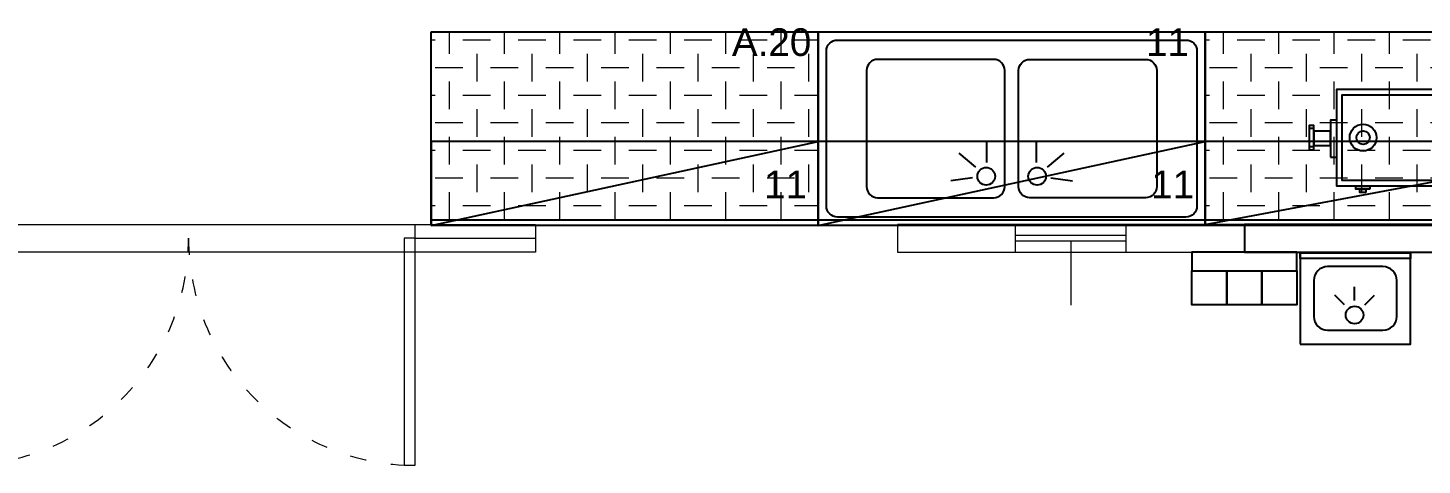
# Model space of a CAD drawing. Header units: millimetres. Extents: x -3516 to 33273, y -7531 to 724.
# Drawn here: x 20173 to 20677, y -2674 to -2516 of the extents above; entities that cross this region are included whole.
import ezdxf

# ---------------------------------------------------------------- set-up
doc = ezdxf.new("R2010")
doc.units = ezdxf.units.MM
doc.linetypes.add('ACAD_ISO03W100', pattern=[30, 12, -18])
for name, color, linetype, lineweight in [('40x60 VAS', 155, 'Continuous', 15), ('DIS-100', 9, 'Continuous', 30), ('GRC- Yazı 1', 3, 'Continuous', 20), ('GRC-Ekipman', 4, 'Continuous', 25), ('GRC-et', 10, 'Continuous', 15), ('KAPI', 37, 'Continuous', 15)]:
    doc.layers.add(name, color=color, linetype=linetype, lineweight=lineweight)
doc.layers.add('S2000-002 Çizgi', color=7, linetype='Continuous')
doc.styles.add('ekp-yazı', font='arial.ttf', dxfattribs={"height": 10})

# ---------------------------------------------------------------- blocks, each defined once
blk = doc.blocks.new('A$Ccb6340a7')
at = {"layer": 'DIS-100', "lineweight": -2}
blk.add_lwpolyline([(10, 125.5), (10, 0), (0, 0), (0, 125.5)], close=True, dxfattribs=at)
blk = doc.blocks.new('ASDQ2WE1241245')
at = {"layer": 'KAPI', "color": 3}
for p, q in [((178099.81, 119041.46), (178099.81, 119051.46)), ((178263.81, 119041.46), (178263.81, 119051.46)), ((178099.81, 119046.46), (178056.31, 119046.46)), ((178263.81, 119046.46), (178307.31, 119046.46))]:
    blk.add_line(p, q, dxfattribs=at)
blk.add_lwpolyline([(178056.31, 119051.46), (178307.31, 119051.46), (178307.31, 119041.46), (178056.31, 119041.46)], close=True, dxfattribs=at)
at = {"layer": 'KAPI', "color": 3, "linetype": 'Continuous', "ltscale": 0.5}
for points in [[(178099.81, 119046.46), (178103.81, 119046.46), (178103.81, 118964.46), (178099.81, 118964.46), (178099.81, 119046.46)], [(178263.81, 119046.46), (178259.81, 119046.46), (178259.81, 118964.46), (178263.81, 118964.46), (178263.81, 119046.46)]]:
    blk.add_lwpolyline(points, dxfattribs=at)
at = {"layer": 'KAPI', "color": 3, "linetype": 'ACAD_ISO03W100', "ltscale": 0.5}
for centre, start, end in [((178099.63, 119046.53), 272.9167, 359.9475), ((178263.99, 119046.53), 180.0525, 267.0833)]:
    blk.add_arc(centre, 82.18, start, end, dxfattribs=at)
blk = doc.blocks.new('A$C3c9ccc98')
at = {"layer": '40x60 VAS', "linetype": 'Continuous'}
for p, q in [((42.75, 19.14), (42.75, 29.14)), ((82.75, 19.14), (82.75, 29.14)), ((82.75, 25.14), (42.75, 25.14)), ((82.75, 23.14), (42.75, 23.14)), ((62.75, 23.14), (62.75, 0))]:
    blk.add_line(p, q, dxfattribs=at)
blk.add_lwpolyline([(125.5, 29.14), (0, 29.14), (0, 19.14), (125.5, 19.14)], close=True, dxfattribs=at)
blk = doc.blocks.new('Evye2.140-70')
at = {"color": 251}
for p, q in [((-84.16, -17.24), (-91.97, -16.13)), ((-55.84, -17.24), (-48.03, -16.13)), ((-82.93, -21.05), (-89.03, -26.06)), ((-79.02, -22.71), (-79.02, -30.6)), ((-60.98, -22.71), (-60.98, -30.6)), ((-57.07, -21.05), (-50.97, -26.06))]:
    blk.add_line(p, q, dxfattribs=at)
for points in [[(0, -70), (-140, -70), (-140, 0), (0, 0)], [(0, -2), (-140, -2), (-140, 0), (0, 0)]]:
    blk.add_lwpolyline(points, close=True)
blk.add_lwpolyline([(-7, -67), (-133, -67, -0.414214), (-137, -63), (-137, -7, -0.414214), (-133, -3), (-7, -3, -0.414214), (-3, -7), (-3, -63, -0.414214)], format="xyb", close=True)
for points in [[(-76.5, -60), (-118.5, -60, -0.414214), (-122.5, -56), (-122.5, -14, -0.414214), (-118.5, -10), (-76.5, -10, -0.414214), (-72.5, -14), (-72.5, -56, -0.414214)], [(-63.5, -60), (-21.5, -60, 0.414214), (-17.5, -56), (-17.5, -14, 0.414214), (-21.5, -10), (-63.5, -10, 0.414214), (-67.5, -14), (-67.5, -56, 0.414214)]]:
    blk.add_lwpolyline(points, format="xyb", close=True, dxfattribs=at)
for centre in [(-79.21, -17.74), (-60.79, -17.74)]:
    blk.add_circle(centre, 3.19, dxfattribs=at)
blk = doc.blocks.new('PoliTT.E.140-70')
at = {"layer": 'GRC-et'}
h = blk.add_hatch(dxfattribs=at)
h.set_pattern_fill('CHECKERED', color=256, scale=10, style=0)
h.set_pattern_definition([(0, (140, 0), (10, 10), [10, -10]), (90, (145, 5), (-10, 10), [10, -10])])
h.paths.add_polyline_path([(0, -70), (140, -70), (140, -2), (0, -2)])
for p, q in [((0, 0), (140, 0)), ((0, -70), (0, 0)), ((140, 0), (140, -70)), ((140, -2), (0, -2)), ((140, -70), (0, -70))]:
    blk.add_line(p, q)
blk = doc.blocks.new('PoliTT.E.160-70')
at = {"layer": 'GRC-et'}
h = blk.add_hatch(dxfattribs=at)
h.set_pattern_fill('CHECKERED', color=256, scale=10, style=0)
h.set_pattern_definition([(0, (160, 0), (10, 10), [10, -10]), (90, (165, 5), (-10, 10), [10, -10])])
h.paths.add_polyline_path([(0, -70), (160, -70), (160, -2), (0, -2)])
for p, q in [((0, 0), (160, 0)), ((0, -70), (0, 0)), ((160, 0), (160, -70)), ((160, -2), (0, -2)), ((160, -70), (0, -70))]:
    blk.add_line(p, q)
blk = doc.blocks.new('et kıyma no 32')
for points in [[(52.97, 36.1), (58.08, 36.1), (58.08, 35), (52.97, 35)], [(54.48, 37.31), (56.58, 37.31), (56.58, 36.1), (54.48, 36.1)], [(0, 35), (65, 35), (65, 0), (0, 0)], [(2, 33), (63, 33), (63, 2), (2, 2)], [(73.22, 20.31), (67.25, 20.31), (67.25, 15.17), (73.22, 15.17)], [(75, 21.92), (73.22, 21.92), (73.22, 13.08), (75, 13.08)]]:
    blk.add_lwpolyline(points, close=True)
for points in [[(67.25, 24.57), (65, 24.57)], [(65, 11.23), (67.25, 11.23), (67.25, 24.57)], [(73.22, 20.79), (75, 20.79)], [(73.22, 14.21), (75, 14.21)]]:
    blk.add_lwpolyline(points)
for radius in [4.84, 2.42]:
    blk.add_circle((55.44, 17.5), radius)
blk = doc.blocks.new('A$C353D2250')
at = {"layer": 'S2000-002 Çizgi'}
for p, q in [((19.74, 15.7), (19.74, 20.7)), ((16.08, 14.18), (12.54, 17.71)), ((23.41, 14.18), (26.95, 17.71))]:
    blk.add_line(p, q, dxfattribs=at)
for points in [[(0, 33), (40, 33), (40, 31), (0, 31)], [(0, 0), (40, 0), (40, 33), (0, 33)]]:
    blk.add_lwpolyline(points, close=True, dxfattribs=at)
blk.add_lwpolyline([(10, 5), (30, 5, 0.414214), (35, 10), (35, 23, 0.414214), (30, 28), (10, 28, 0.414214), (5, 23), (5, 10, 0.414214)], format="xyb", close=True, dxfattribs=at)
blk.add_circle((19.74, 10.51), 3.19, dxfattribs=at)
blk = doc.blocks.new('GALOŞ-BONE')
at = {"ltscale": 44}
for points in [[(0, 12.21), (38.02, 12.21), (38.02, 19.01), (0, 19.01)], [(0, 12.21), (12.67, 12.21), (12.67, 0), (0, 0)], [(12.67, 12.21), (25.35, 12.21), (25.35, 0), (12.67, 0)], [(25.35, 12.21), (38.02, 12.21), (38.02, 0), (25.35, 0)]]:
    blk.add_lwpolyline(points, close=True, dxfattribs=at)

msp = doc.modelspace()

# ---------------------------------------------------------------- linework, layer by layer
for p, q in [((20758.502, -2556.685), (20318.502, -2556.685)), ((20318.502, -2556.685), (20318.502, -2587.005)), ((20318.502, -2587.005), (20458.502, -2556.685)), ((20458.502, -2556.685), (20458.502, -2587.005)), ((20458.502, -2587.005), (20598.502, -2556.685)), ((20598.502, -2556.685), (20598.502, -2586.685)), ((20598.502, -2586.685), (20758.502, -2556.685))]:
    msp.add_line(p, q)

# ---------------------------------------------------------------- block references
for name, p in [('ASDQ2WE1241245', (-157951.011, -121638.142)), ('A$C3c9ccc98', (20487.182, -2615.82))]:
    msp.add_blockref(name, p)
at = {"xscale": -1, "rotation": 90}
msp.add_blockref('A$Ccb6340a7', (20738.182, -2586.685), dxfattribs=at)
at = {"layer": 'GRC-Ekipman', "rotation": 180}
for name, p in [('PoliTT.E.140-70', (20458.502, -2587.005)), ('Evye2.140-70', (20458.502, -2587.005)), ('PoliTT.E.160-70', (20758.502, -2587.005)), ('et kıyma no 32', (20711.044, -2537.789, 150))]:
    msp.add_blockref(name, p, dxfattribs=at)
at = {"layer": 'GRC-Ekipman'}
msp.add_blockref('GALOŞ-BONE', (20593.673, -2615.698), dxfattribs=at)
at = {"layer": 'S2000-002 Çizgi'}
msp.add_blockref('A$C353D2250', (20632.785, -2629.924), dxfattribs=at)

# ---------------------------------------------------------------- texts
at = {"layer": 'GRC- Yazı 1', "color": 6, "style": 'ekp-yazı'}
for s, p in [('A.20', (20427.309, -2525.752)), ('11', (20577.101, -2525.752)), ('11', (20438.953, -2577.195)), ('11', (20578.955, -2577.195))]:
    msp.add_text(s, height=10, dxfattribs=at).set_placement(p)

doc.saveas('drawing.dxf')
